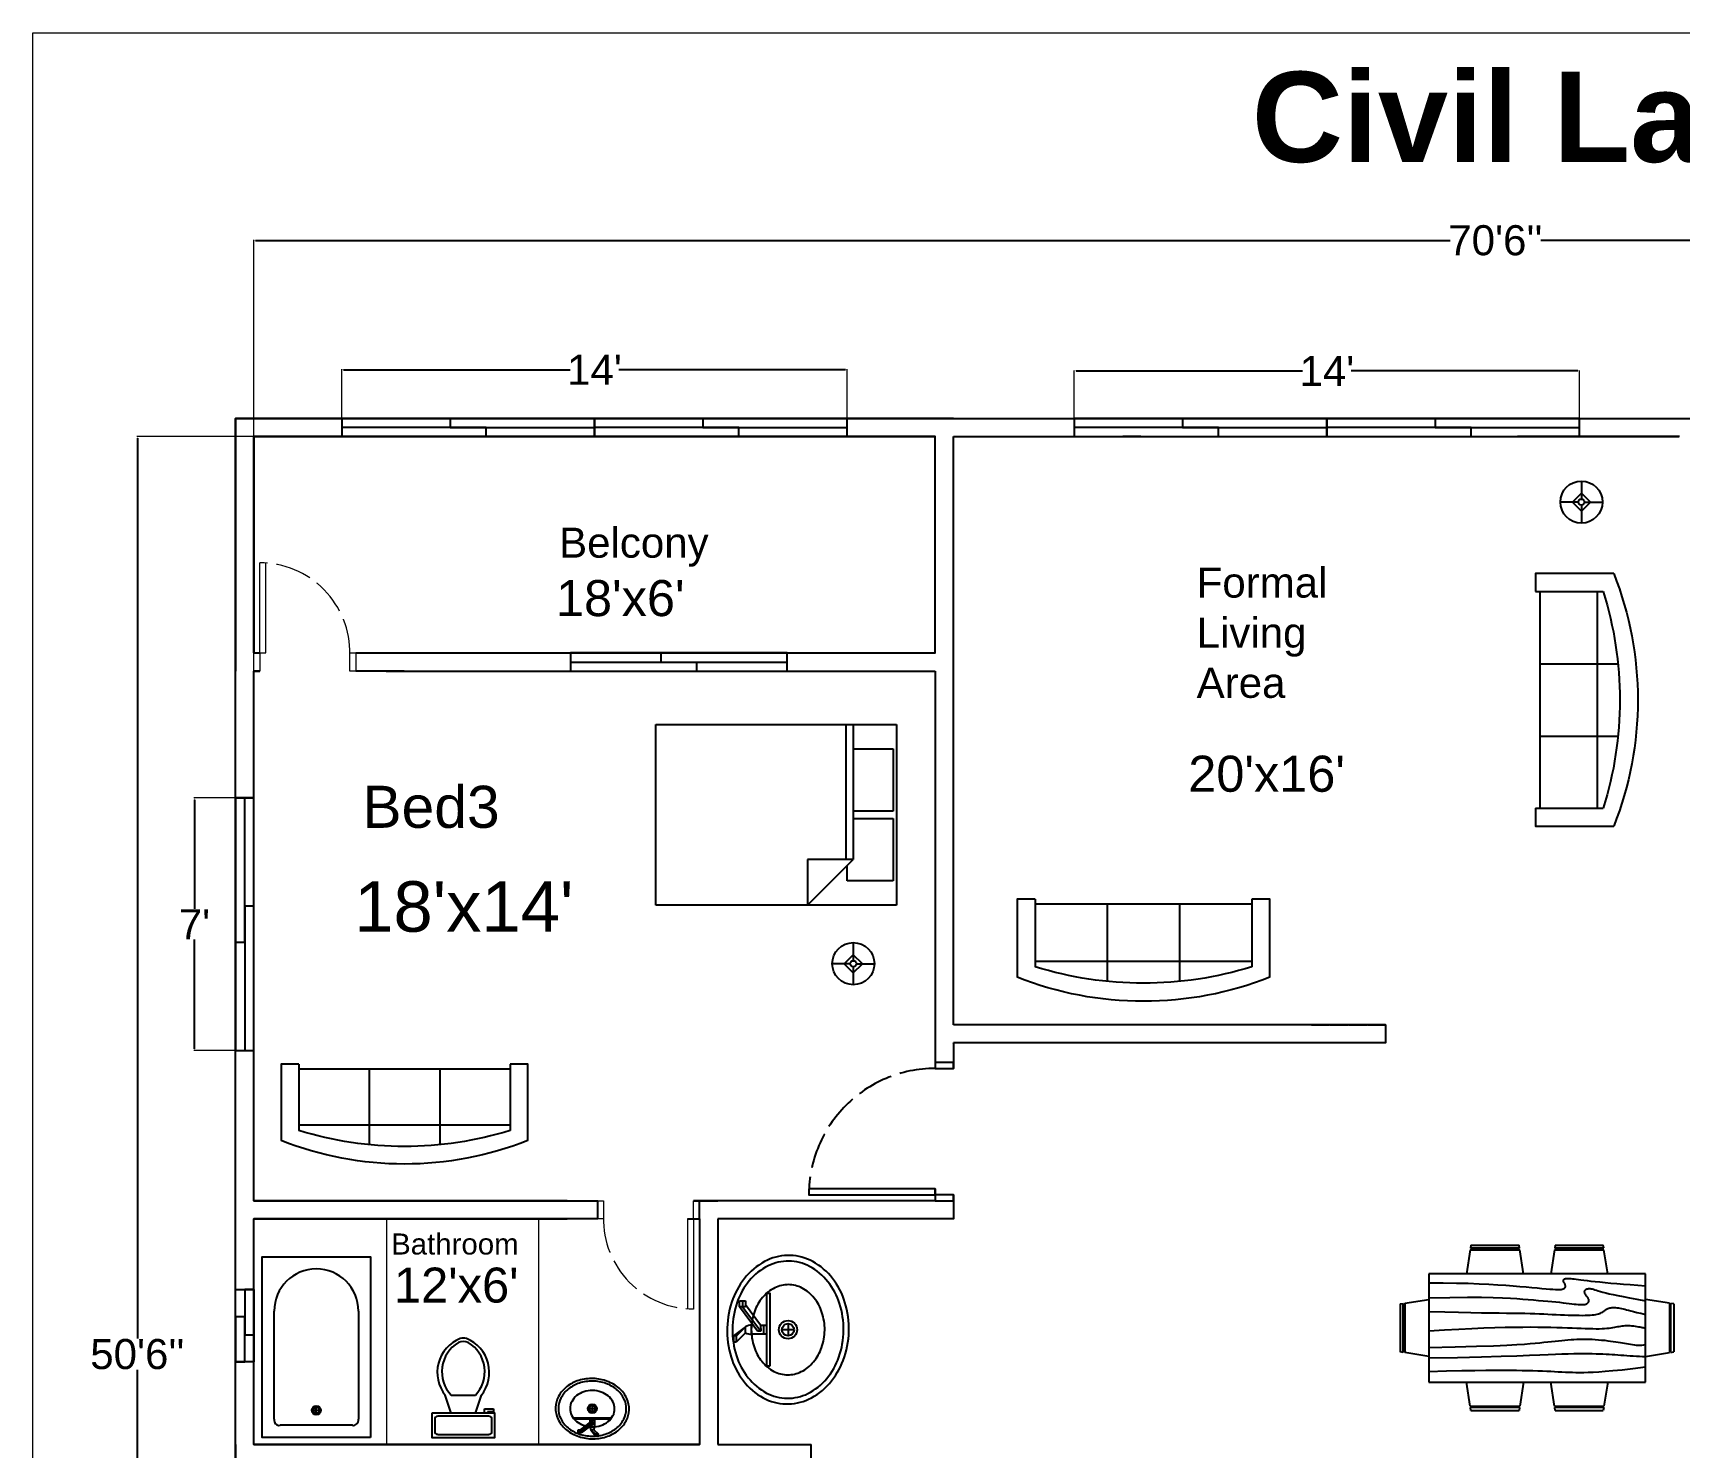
# Model space of a CAD drawing. Header units: inches. Extents: x 1396 to 31789, y 4626 to 27828.
# Drawn here: x 21171 to 21718, y 27355 to 27825 of the extents above; entities that cross this region are included whole.
import ezdxf

# ---------------------------------------------------------------- set-up
doc = ezdxf.new("R2010")
doc.units = ezdxf.units.IN
doc.header["$MEASUREMENT"] = 0
doc.linetypes.add('ACAD_ISO02W100', pattern=[15, 12, -3])
doc.layers.add('bath', color=4, linetype='Continuous')
doc.layers.add('bed and sufa', color=90, linetype='Continuous')
doc.layers.add('text', color=6, linetype='Continuous', lineweight=9)
doc.styles.get("Standard").update_dxf_attribs({"font": 'arial.ttf'})
doc.dimstyles.new('civil layout', dxfattribs={"dimtxt": 10, "dimasz": 0.625, "dimexe": 0.18, "dimexo": 0.0625, "dimgap": 0.09, "dimtad": 0, "dimtih": 1, "dimtoh": 1, "dimdec": 1, "dimzin": 0, "dimdsep": 46, "dimlunit": 4, "dimtxsty": 'Standard', "dimcen": 0.09, "dimclrd": 256, "dimclre": 256, "dimclrt": 256, "dimadec": 0, "dimazin": 0, "dimtfac": 1.5, "dimtdec": 1, "dimtofl": 0, "dimtmove": 0, "dimatfit": 0, "dimfxl": 1, "dimtolj": 1, "dimtzin": 0, "dimlwe": -1, "dimarcsym": 0})

# ---------------------------------------------------------------- blocks, each defined once
blk = doc.blocks.new('Sofa - Roundback 7 ft.')
at = {"linetype": 'Continuous'}
for p, q in [((-12.00002, -32.4421), (-12.00003, -6.5971)), ((11.99997, -32.4421), (11.99998, -6.5971)), ((-36.000027, -34), (-36.000027, -11.4696)), ((-35.999844, -13.3819), (35.9998, -13.3819)), ((35.99998, -34), (35.99998, -11.4696)), ((-36.000027, -32.4421), (35.99998, -32.4421))]:
    blk.add_line(p, q, dxfattribs=at)
for points in [[(-36.000027, -34), (-42.000027, -34), (-42.000027, -8)], [(41.99998, -8), (41.99998, -34), (35.99998, -34)]]:
    blk.add_lwpolyline(points, dxfattribs=at)
for centre, radius, start, end in [((0, -114.25), 114.25, 68.43141, 111.5686), ((-0.00001, -127.1968), 121.1968, 72.72033, 107.2797)]:
    blk.add_arc(centre, radius, start, end, dxfattribs=at)
blk = doc.blocks.new('Dining Set - 36 x 72 in.')
at = {"linetype": 'Continuous'}
for p, q in [((-22, 27.5), (-22.1562, 26.50042)), ((-22, 27.5), (-6, 27.5)), ((-5.8437, 26.49966), (-6, 27.5)), ((6, 27.5), (5.8438, 26.50042)), ((6, 27.5), (22, 27.5)), ((22.1563, 26.49966), (22, 27.5)), ((-22.2343, 26.00059), (-23.4847, 17.99762)), ((-22.2304, 26), (-5.7608, 26)), ((-5.8416, 26.5), (-22.1534, 26.5)), ((-4.5152, 17.99762), (-5.7655, 25.99926)), ((5.7657, 26.00059), (4.5153, 17.99762)), ((5.7696, 26), (22.2392, 26)), ((22.1584, 26.5), (5.8466, 26.5)), ((23.4848, 17.99762), (22.2345, 25.99926)), ((36, 18), (-36, 18)), ((-36, 18), (-36, -18)), ((36, -18), (36, 18)), ((-45.5, 8), (-44.5004, 8.15617)), ((-45.5, 8), (-45.5, -8)), ((-44.5, -8.15843), (-44.5, 8.15338)), ((-44.0006, 8.23428), (-35.9976, 9.48474)), ((-44, 8.23041), (-44, -8.23915)), ((44.0006, 8.23428), (35.9976, 9.48474)), ((44, 8.23041), (44, -8.23915)), ((44.5, -8.15843), (44.5, 8.15338)), ((45.5, 8), (44.5005, 8.15617)), ((45.5, 8), (45.5, -8)), ((-44.4997, -8.15631), (-45.5, -8)), ((-35.9976, -9.48476), (-43.9993, -8.2345)), ((35.9976, -9.48476), (43.9993, -8.2345)), ((44.4997, -8.15631), (45.5, -8)), ((-36, -18), (36, -18)), ((-22.2343, -26.0006), (-23.4847, -17.99762)), ((-4.5152, -17.99762), (-5.7655, -25.99928)), ((5.7657, -26.0006), (4.5153, -17.99762)), ((23.4848, -17.99762), (22.2345, -25.99928)), ((-22.2304, -26), (-5.7608, -26)), ((-22, -27.5), (-22.1562, -26.50044)), ((-5.8416, -26.5), (-22.1534, -26.5)), ((-5.8437, -26.49967), (-6, -27.5)), ((5.7696, -26), (22.2392, -26)), ((6, -27.5), (5.8438, -26.50044)), ((22.1584, -26.5), (5.8466, -26.5)), ((22.1563, -26.49967), (22, -27.5)), ((-22, -27.5), (-6, -27.5)), ((6, -27.5), (22, -27.5))]:
    blk.add_line(p, q, dxfattribs=at)
for points in [[(-36, 15), (-31.1772, 14.97754), (-26.8079, 14.91406), (-22.8538, 14.81543), (-19.276, 14.6875), (-16.0362, 14.53613), (-13.0957, 14.36718), (-10.4159, 14.18652), (-7.9583, 14), (-5.6904, 13.81315), (-3.6035, 13.63021), (-1.6954, 13.45508), (0.0365, 13.29166), (1.5945, 13.14388), (2.9811, 13.01562), (4.1988, 12.9108), (5.25, 12.83333), (6.1393, 12.78613), (6.8802, 12.76823), (7.4883, 12.77767), (7.9792, 12.8125), (8.3685, 12.87077), (8.6719, 12.95052), (8.9049, 13.0498), (9.0833, 13.16666), (9.2205, 13.29899), (9.3216, 13.44401), (9.3895, 13.59879), (9.4271, 13.76041), (9.4373, 13.92594), (9.4232, 14.09245), (9.3875, 14.257), (9.3333, 14.41666), (9.2638, 14.56917), (9.1836, 14.71484), (9.0975, 14.85465), (9.0104, 14.98958), (8.9272, 15.1206), (8.8529, 15.2487), (8.7922, 15.37483), (8.75, 15.5), (8.7305, 15.62467), (8.7344, 15.74739), (8.7617, 15.86621), (8.8125, 15.97916), (8.8867, 16.08431), (8.9844, 16.17968), (9.1055, 16.26334), (9.25, 16.33333), (9.4189, 16.38802), (9.6172, 16.42708), (9.8506, 16.45052), (10.125, 16.45833), (10.4463, 16.45052), (10.8203, 16.42708), (11.2529, 16.38802), (11.75, 16.33333), (12.3184, 16.26318), (12.9694, 16.17838), (13.7151, 16.07991), (14.5677, 15.96875), (15.5395, 15.84586), (16.6426, 15.71224), (17.8893, 15.56884), (19.2917, 15.41666), (20.859, 15.25667), (22.5879, 15.08984), (24.4721, 14.91715), (26.5052, 14.73958), (28.6809, 14.5581), (30.9929, 14.3737), (33.4347, 14.18733), (36, 14)], [(-36, 10), (-28.9766, 10.14274), (-23.1725, 10.20442), (-18.4241, 10.19775), (-14.5677, 10.13541), (-11.4399, 10.03011), (-8.877, 9.89453), (-6.7154, 9.74137), (-4.7917, 9.58333), (-2.9698, 9.43082), (-1.2246, 9.28515), (0.4415, 9.14534), (2.026, 9.01041), (3.5266, 8.87939), (4.9408, 8.7513), (6.266, 8.62516), (7.5, 8.5), (8.6411, 8.37549), (9.6914, 8.2539), (10.6538, 8.13818), (11.5312, 8.03125), (12.3267, 7.93603), (13.043, 7.85547), (13.6831, 7.79248), (14.25, 7.75), (14.7471, 7.7303), (15.1797, 7.73307), (15.5537, 7.75732), (15.875, 7.80208), (16.1494, 7.86637), (16.3828, 7.94922), (16.5811, 8.04964), (16.75, 8.16666), (16.8944, 8.29915), (17.0143, 8.44531), (17.1089, 8.60319), (17.1771, 8.77083), (17.218, 8.94629), (17.2305, 9.1276), (17.2137, 9.31282), (17.1667, 9.5), (17.0895, 9.6875), (16.987, 9.875), (16.8649, 10.0625), (16.7292, 10.25), (16.5856, 10.4375), (16.4401, 10.625), (16.2985, 10.8125), (16.1667, 11), (16.05, 11.18733), (15.9518, 11.3737), (15.8752, 11.5581), (15.8229, 11.73958), (15.798, 11.91715), (15.8034, 12.08984), (15.842, 12.25667), (15.9167, 12.41666), (16.0295, 12.56836), (16.1784, 12.70833), (16.3605, 12.83268), (16.5729, 12.9375), (16.8127, 13.01888), (17.0768, 13.07291), (17.3625, 13.0957), (17.6667, 13.08333), (17.9894, 13.03312), (18.3418, 12.94726), (18.7382, 12.82918), (19.1927, 12.68229), (19.7195, 12.51001), (20.3327, 12.31575), (21.0465, 12.10294), (21.875, 11.875), (22.8357, 11.63354), (23.959, 11.37304), (25.2786, 11.08618), (26.8282, 10.76562), (28.6414, 10.40405), (30.752, 9.99414), (33.1936, 9.52856), (36, 9)], [(-36, 5.5), (-30.7157, 5.3348), (-26.069, 5.20963), (-21.9946, 5.11767), (-18.4271, 5.05208), (-15.3009, 5.00602), (-12.5508, 4.97265), (-10.1112, 4.94515), (-7.9167, 4.91666), (-5.909, 4.88167), (-4.0586, 4.83984), (-2.3429, 4.79215), (-0.7396, 4.73958), (0.7739, 4.6831), (2.22, 4.6237), (3.6213, 4.56233), (5, 4.5), (6.373, 4.43782), (7.7344, 4.3776), (9.0723, 4.32129), (10.375, 4.27083), (11.6309, 4.22819), (12.8281, 4.19531), (13.9551, 4.17415), (15, 4.16666), (15.954, 4.17448), (16.819, 4.19791), (17.6001, 4.23698), (18.3021, 4.29166), (18.9299, 4.36198), (19.4883, 4.44791), (19.9823, 4.54948), (20.4167, 4.66666), (20.7969, 4.79899), (21.1302, 4.94401), (21.4245, 5.09879), (21.6875, 5.26041), (21.9271, 5.42594), (22.1511, 5.59245), (22.3672, 5.757), (22.5834, 5.91666), (22.8065, 6.06868), (23.0404, 6.21093), (23.2879, 6.34147), (23.5521, 6.45833), (23.8358, 6.55957), (24.142, 6.64323), (24.4735, 6.70735), (24.8334, 6.75), (25.2235, 6.76969), (25.642, 6.76692), (26.0858, 6.74267), (26.5521, 6.69791), (27.0379, 6.63362), (27.5404, 6.55078), (28.0565, 6.45036), (28.5834, 6.33333), (29.1242, 6.19987), (29.7071, 6.04687), (30.3661, 5.87044), (31.1354, 5.66666), (32.0493, 5.43164), (33.142, 5.16146), (34.4475, 4.85221), (36, 4.5)], [(-36, -1), (-30.7915, -0.6591), (-26.0195, -0.38216), (-21.6519, -0.16284), (-17.6563, 0.00521), (-14.0005, 0.12833), (-10.6523, 0.21289), (-7.5796, 0.26522), (-4.75, 0.29166), (-2.134, 0.29793), (0.2878, 0.28711), (2.5317, 0.26163), (4.6146, 0.22396), (6.5529, 0.17651), (8.3633, 0.12174), (10.0623, 0.06209), (11.6667, 0), (13.1899, -0.06201), (14.6341, -0.1211), (15.9982, -0.17432), (17.2813, -0.21875), (18.4823, -0.25147), (19.6003, -0.26953), (20.6343, -0.27002), (21.5834, -0.25), (22.4481, -0.20768), (23.2357, -0.14584), (23.9549, -0.06836), (24.6146, 0.02083), (25.2235, 0.11784), (25.7904, 0.21875), (26.3241, 0.31966), (26.8334, 0.41666), (27.3265, 0.50618), (27.8099, 0.58593), (28.2894, 0.65397), (28.7709, 0.70833), (29.2601, 0.74707), (29.763, 0.76823), (30.2855, 0.76985), (30.8334, 0.75), (31.4088, 0.70784), (31.9994, 0.64713), (32.589, 0.57275), (33.1615, 0.48958), (33.7008, 0.4025), (34.1908, 0.3164), (34.6153, 0.23616), (34.9584, 0.16666), (35.2099, 0.11165), (35.3848, 0.07031), (35.504, 0.04069), (35.5886, 0.02083), (35.6594, 0.00879), (35.7377, 0.0026), (35.8442, 0.00032), (36, 0)], [(-36, -6.5), (-27.1843, -6.31267), (-20.084, -6.1263), (-14.469, -5.9419), (-10.1094, -5.76042), (-6.7752, -5.58285), (-4.2363, -5.41016), (-2.2629, -5.24333), (-0.625, -5.08334), (0.8708, -4.93099), (2.2715, -4.78646), (3.5872, -4.64974), (4.8281, -4.52084), (6.0046, -4.39974), (7.127, -4.28646), (8.2053, -4.18099), (9.25, -4.08334), (10.2705, -3.99382), (11.2734, -3.91407), (12.2647, -3.84603), (13.25, -3.79167), (14.2354, -3.75293), (15.2266, -3.73177), (16.2295, -3.73015), (17.25, -3.75), (18.2912, -3.79248), (19.3451, -3.85547), (20.4009, -3.93604), (21.4479, -4.03125), (22.4754, -4.13819), (23.4727, -4.25391), (24.4289, -4.37549), (25.3334, -4.5), (26.1785, -4.62492), (26.9694, -4.74935), (27.7145, -4.87281), (28.4219, -4.99479), (29.1, -5.11483), (29.7572, -5.23242), (30.4016, -5.34709), (31.0417, -5.45834), (31.6837, -5.56437), (32.3262, -5.65821), (32.9658, -5.73153), (33.599, -5.77604), (34.2224, -5.78345), (34.8327, -5.74545), (35.4264, -5.65373), (36, -5.5)], [(-36, -10), (-26.4022, -9.81299), (-18.4675, -9.62891), (-11.9839, -9.45069), (-6.7396, -9.28125), (-2.5226, -9.12354), (0.8789, -8.98047), (3.6769, -8.85498), (6.0833, -8.75), (8.2767, -8.66765), (10.3021, -8.60677), (12.1712, -8.56543), (13.8958, -8.54167), (15.4876, -8.53353), (16.9583, -8.53907), (18.3197, -8.55632), (19.5834, -8.58334), (20.7616, -8.61841), (21.8685, -8.66081), (22.9188, -8.71004), (23.9271, -8.76563), (24.9081, -8.82707), (25.8763, -8.89388), (26.8465, -8.96558), (27.8334, -9.04167), (28.8474, -9.12118), (29.8828, -9.20117), (30.93, -9.27824), (31.9792, -9.34896), (33.0205, -9.40991), (34.0443, -9.45768), (35.0407, -9.48885), (36, -9.5)], [(-36, -14.5), (-30.0881, -14.33513), (-25.0332, -14.21224), (-20.7312, -14.12647), (-17.0781, -14.07292), (-13.97, -14.04671), (-11.3027, -14.04297), (-8.9724, -14.05681), (-6.875, -14.08334), (-4.9224, -14.11833), (-3.0905, -14.16016), (-1.3709, -14.20785), (0.2448, -14.26042), (1.7647, -14.3169), (3.1973, -14.3763), (4.5507, -14.43767), (5.8333, -14.5), (7.0554, -14.5621), (8.235, -14.62175), (9.3922, -14.67652), (10.5469, -14.72396), (11.7192, -14.76164), (12.929, -14.78711), (14.1965, -14.79794), (15.5417, -14.79167), (16.9933, -14.76424), (18.6152, -14.70508), (20.4804, -14.60197), (22.6615, -14.44271), (25.2312, -14.21509), (28.2624, -13.9069), (31.8277, -13.50594), (36, -13)]]:
    blk.add_lwpolyline(points, dxfattribs=at)
blk = doc.blocks.new('*D51')
at = {"layer": 'Defpoints', "color": 0, "transparency": 16777216}
for p in [(21244.38, 27690.85), (21205.71, 27090.85), (21244.38, 27090.85)]:
    blk.add_point(p, dxfattribs=at)
at = {"layer": 'text', "transparency": 16777216}
for p, q in [((21244.31, 27690.85), (21205.53, 27690.85)), ((21244.31, 27090.85), (21205.53, 27090.85))]:
    blk.add_line(p, q, dxfattribs=at)
at = {"layer": 'text', "lineweight": -2, "transparency": 16777216}
for p, q in [((21205.71, 27690.23), (21205.71, 27390.85)), ((21205.71, 27091.48), (21205.71, 27380.46))]:
    blk.add_line(p, q, dxfattribs=at)
at = {"layer": 'text', "transparency": 16777216}
for points in [[(21205.61, 27690.23), (21205.82, 27690.23), (21205.71, 27690.85)], [(21205.61, 27091.48), (21205.82, 27091.48), (21205.71, 27090.85)]]:
    blk.add_solid(points, dxfattribs=at)
at = {"layer": 'text', "transparency": 16777216, "insert": (21205.71, 27385.66), "char_height": 10, "attachment_point": 5}
blk.add_mtext("\\A1;50'6''", dxfattribs=at)
blk = doc.blocks.new('*D52')
at = {"layer": 'Defpoints', "color": 0, "transparency": 16777216}
for p in [(21244.38, 27756.03), (21244.38, 27690.85), (22084.38, 27690.85)]:
    blk.add_point(p, dxfattribs=at)
at = {"layer": 'text', "transparency": 16777216}
for p, q in [((21244.38, 27690.91), (21244.38, 27756.21)), ((22084.38, 27690.91), (22084.38, 27756.21))]:
    blk.add_line(p, q, dxfattribs=at)
at = {"layer": 'text', "lineweight": -2, "transparency": 16777216}
for p, q in [((21245, 27756.03), (21642, 27756.03)), ((22083.75, 27756.03), (21672.17, 27756.03))]:
    blk.add_line(p, q, dxfattribs=at)
at = {"layer": 'text', "transparency": 16777216}
for points in [[(21245, 27756.13), (21245, 27755.92), (21244.38, 27756.03)], [(22083.75, 27756.13), (22083.75, 27755.92), (22084.38, 27756.03)]]:
    blk.add_solid(points, dxfattribs=at)
at = {"layer": 'text', "transparency": 16777216, "insert": (21657.08, 27756.03), "char_height": 10, "attachment_point": 5}
blk.add_mtext("\\A1;70'6''", dxfattribs=at)
blk = doc.blocks.new('*D59')
at = {"layer": 'Defpoints', "color": 0, "transparency": 16777216}
for p in [(21685.08, 27712.65), (21517.08, 27690.85), (21685.08, 27690.85)]:
    blk.add_point(p, dxfattribs=at)
at = {"layer": 'text', "transparency": 16777216}
for p, q in [((21517.08, 27690.91), (21517.08, 27712.83)), ((21685.08, 27690.91), (21685.08, 27712.83))]:
    blk.add_line(p, q, dxfattribs=at)
at = {"layer": 'text', "lineweight": -2, "transparency": 16777216}
for p, q in [((21517.71, 27712.65), (21592.98, 27712.65)), ((21684.46, 27712.65), (21609.19, 27712.65))]:
    blk.add_line(p, q, dxfattribs=at)
at = {"layer": 'text', "transparency": 16777216}
for points in [[(21517.71, 27712.75), (21517.71, 27712.54), (21517.08, 27712.65)], [(21684.46, 27712.75), (21684.46, 27712.54), (21685.08, 27712.65)]]:
    blk.add_solid(points, dxfattribs=at)
at = {"layer": 'text', "transparency": 16777216, "insert": (21601.08, 27712.65), "char_height": 10, "attachment_point": 5}
blk.add_mtext("\\A1;14'", dxfattribs=at)
blk = doc.blocks.new('Bed - Queen')
at = {"linetype": 'Continuous'}
for p, q in [((0, -80.00003), (0, 0)), ((0, 0), (59.99999, 0)), ((59.99999, 0), (59.99999, -80.00003)), ((7.99999, -1.2), (28.79998, -1.2)), ((7.99999, -14.4), (7.99999, -1.2)), ((28.79998, -1.2), (28.79998, -14.4)), ((31.19999, -1.2), (51.99999, -1.2)), ((31.19999, -14.4), (31.19999, -1.2)), ((51.99999, -1.2), (51.99999, -16.4)), ((0, -14.4), (44.8, -14.4)), ((59.99999, -29.6), (44.8, -14.4)), ((44.8, -14.4), (44.8, -29.6)), ((51.99999, -16.4), (46.79936, -16.4)), ((44.8, -16.8), (0, -16.8)), ((44.8, -29.6), (59.99999, -29.6)), ((59.99999, -80.00003), (0, -80.00003))]:
    blk.add_line(p, q, dxfattribs=at)
blk = doc.blocks.new('Lamp - Table')
at = {"linetype": 'Continuous'}
for p, q in [((0, 7), (0, 1)), ((-1, 0), (-7, 0)), ((0, 3), (-3, 0)), ((-3, 0), (0, -3)), ((3, 0), (0, 3)), ((0, -3), (3, 0)), ((1, 0), (7, 0)), ((0, -1), (0, -7))]:
    blk.add_line(p, q, dxfattribs=at)
for radius in [7, 1]:
    blk.add_circle((0, 0), radius, dxfattribs=at)
blk = doc.blocks.new('Toilet - top')
for p, q in [((9.5, -6), (9.5, -2)), ((-10, -8.5), (-8, -8.5)), ((-10, -9.5), (-10, -8.5)), ((-7, -9.5), (-10, -9.5)), ((-8, -8.5), (-8, -8)), ((-7, -8), (-7, -9.5)), ((-4, -8), (-6, -14)), ((4, -8), (6, -14)), ((4, -14), (-4, -14))]:
    blk.add_line(p, q)
blk.add_lwpolyline([(10.5, -8), (10.5, 0), (-10.5, 0), (-10.5, -8)], close=True)
for points in [[(-9.5, -2), (-9.5, -6)], [(8.5, -1), (-8.5, -1)], [(-8.5, -7), (8.5, -7)]]:
    blk.add_lwpolyline(points)
for centre, radius, start, end in [((-8.62, -1.88), 0.884, 81.8699, 188.1301), ((8.62, -1.88), 0.884, 351.8699, 98.1301), ((-8.62, -6.12), 0.884, 171.8699, 278.1301), ((8.62, -6.12), 0.884, 261.8699, 8.1301), ((3.52, -21.58), 12.17, 141.4691, 247.9714), ((4.2, -21.82), 11.33, 136.3677, 238.9468), ((-3.52, -21.58), 12.17, 292.0284, 38.5307), ((-4.2, -21.82), 11.33, 301.053, 43.6321), ((0, -27.88), 4, 245.7318, 294.2682), ((0, -29), 4, 254.8605, 285.1395)]:
    blk.add_arc(centre, radius, start, end)
blk = doc.blocks.new('Bath Tub - 26 x 60 in.')
for p, q in [((8, -18), (10, -18)), ((9, -17), (9, -19))]:
    blk.add_line(p, q)
blk.add_lwpolyline([(0, -36), (0, 0), (60, 0), (60, -36)], close=True)
for points in [[(6, -4), (42, -4)], [(4, -30), (4, -6)], [(42, -32), (6, -32)]]:
    blk.add_lwpolyline(points)
for radius in [1.5, 1]:
    blk.add_circle((9, -18), radius)
for centre, radius, start, end in [((5.75, -5.75), 1.77, 81.8699, 188.1301), ((42, -18), 14, 270, 90), ((5.75, -30.25), 1.77, 171.8699, 278.1301)]:
    blk.add_arc(centre, radius, start, end)
blk = doc.blocks.new('Sink - Oval top')
for p, q in [((-1, 0), (1, 0)), ((0, 1), (0, -1))]:
    blk.add_line(p, q)
at = {"linetype": 'Continuous'}
for points in [[(-12.23, 0.39, 0.117634), (-11.46, -3.36, 0.104469), (-8.88, -6.8, 0.090016), (-5.08, -9.07, 0.08192), (-0.32, -10.02, 0.08192), (4.49, -9.38, 0.090016), (8.42, -7.36, 0.104469), (11.22, -4.09, 0.117634), (12.23, -0.39, 0.117634), (11.46, 3.36, 0.104469), (8.88, 6.8, 0.090016), (5.08, 9.07, 0.08192), (0.32, 10.02, 0.08192), (-4.49, 9.38, 0.090016), (-8.42, 7.36, 0.104469), (-11.22, 4.09, 0.117634)], [(-11.29, 0.16, 0.118622), (-10.52, -3.25, 0.104678), (-8.07, -6.36, 0.089562), (-4.54, -8.37, 0.081185), (-0.13, -9.15, 0.081185), (4.3, -8.49, 0.089562), (7.89, -6.58, 0.104678), (10.42, -3.55, 0.118622), (11.29, -0.16, 0.118622), (10.52, 3.25, 0.104678), (8.07, 6.36, 0.089562), (4.54, 8.37, 0.081185), (0.13, 9.15, 0.081185), (-4.3, 8.49, 0.089562), (-7.89, 6.58, 0.104678), (-10.42, 3.55, 0.118622)], [(-7.42, 0.08, 0.118283), (-6.91, -2.17, 0.104607), (-5.29, -4.21, 0.089718), (-2.97, -5.53, 0.081436), (-0.07, -6.04, 0.081436), (2.84, -5.59, 0.089718), (5.2, -4.33, 0.104607), (6.86, -2.32, 0.118283), (7.42, -0.08, 0.118283), (6.91, 2.17, 0.104607), (5.29, 4.21, 0.089718), (2.97, 5.53, 0.081436), (0.07, 6.04, 0.081436), (-2.84, 5.59, 0.089718), (-5.2, 4.33, 0.104607), (-6.86, 2.32, 0.118283)]]:
    blk.add_lwpolyline(points, format="xyb", close=True, dxfattribs=at)
for radius in [1.5, 1]:
    blk.add_circle((0, 0), radius)
blk = doc.blocks.new('Faucet - single handle front')
for p, q in [((-2, 6), (-2, 5.5)), ((-1, 6), (-2, 6)), ((-0.5, 4), (-2, 5.5)), ((-2, 5.5), (-1, 5.5)), ((-1, 5.5), (-1, 6)), ((0.5, 4), (-1, 6)), ((-1, 5.5), (0.5, 4)), ((-0.75, 3), (0.75, 3)), ((-0.75, 0.5), (-0.75, 3)), ((-0.5, 4), (0.5, 4)), ((-0.25, 2), (3.75, 5)), ((3.75, 4.5), (-0.25, 1.5)), ((0.75, 1.5), (4.08742, 4.003)), ((0.75, 3), (0.75, 2.7386)), ((3.75, 4.5), (3.75, 5)), ((3.75, 5), (4.75, 5)), ((3.75, 4), (3.75, 4.5)), ((4.75, 4.5), (3.75, 4.5)), ((4.75, 4), (3.75, 4)), ((4.75, 5), (4.75, 4.5)), ((4.75, 4.5), (4.75, 4)), ((-0.75, 1), (0.75, 1)), ((-0.25, 1.5), (-0.25, 2)), ((0.75, 1.5), (-0.25, 1.5)), ((0.75, 1.5), (0.75, 0.5))]:
    blk.add_line(p, q)
blk.add_lwpolyline([(-6, 0), (-6, 0.5), (6, 0.5), (6, 0)], close=True)
for centre, start, end in [((1.25426, 3.0302), 151.0646, 180.8629), ((-1.25426, 3.0302), 359.1371, 28.93536)]:
    blk.add_arc(centre, 2.00448, start, end)
blk = doc.blocks.new('*D65')
at = {"layer": 'Defpoints', "color": 0, "transparency": 16777216}
for p in [(21441.65, 27713.03), (21273.65, 27696.85), (21441.65, 27696.85)]:
    blk.add_point(p, dxfattribs=at)
at = {"layer": 'text', "transparency": 16777216}
for p, q in [((21273.65, 27696.91), (21273.65, 27713.21)), ((21441.65, 27696.91), (21441.65, 27713.21))]:
    blk.add_line(p, q, dxfattribs=at)
at = {"layer": 'text', "lineweight": -2, "transparency": 16777216}
for p, q in [((21274.28, 27713.03), (21349.55, 27713.03)), ((21441.03, 27713.03), (21365.76, 27713.03))]:
    blk.add_line(p, q, dxfattribs=at)
at = {"layer": 'text', "transparency": 16777216}
for points in [[(21274.28, 27713.13), (21274.28, 27712.92), (21273.65, 27713.03)], [(21441.03, 27713.13), (21441.03, 27712.92), (21441.65, 27713.03)]]:
    blk.add_solid(points, dxfattribs=at)
at = {"layer": 'text', "transparency": 16777216, "insert": (21357.65, 27713.03), "char_height": 10, "attachment_point": 5}
blk.add_mtext("\\A1;14'", dxfattribs=at)
blk = doc.blocks.new('*D66')
at = {"layer": 'Defpoints', "color": 0, "transparency": 16777216}
for p in [(21238.38, 27570.65), (21224.68, 27486.65), (21238.38, 27486.65)]:
    blk.add_point(p, dxfattribs=at)
at = {"layer": 'text', "transparency": 16777216}
for p, q in [((21238.31, 27570.65), (21224.5, 27570.65)), ((21238.31, 27486.65), (21224.5, 27486.65))]:
    blk.add_line(p, q, dxfattribs=at)
at = {"layer": 'text', "lineweight": -2, "transparency": 16777216}
for p, q in [((21224.68, 27570.02), (21224.68, 27533.74)), ((21224.68, 27487.27), (21224.68, 27523.56))]:
    blk.add_line(p, q, dxfattribs=at)
at = {"layer": 'text', "transparency": 16777216}
for points in [[(21224.57, 27570.02), (21224.78, 27570.02), (21224.68, 27570.65)], [(21224.57, 27487.27), (21224.78, 27487.27), (21224.68, 27486.65)]]:
    blk.add_solid(points, dxfattribs=at)
at = {"layer": 'text', "transparency": 16777216, "insert": (21224.68, 27528.65), "char_height": 10, "attachment_point": 5}
blk.add_mtext("\\A1;7'", dxfattribs=at)

msp = doc.modelspace()

# ---------------------------------------------------------------- linework, layer by layer
at = {"color": 7}
for p, q in [((21476.93, 27495.22), (21476.93, 27690.85)), ((21718.23, 27690.85), (21717.18, 27690.85)), ((21620.55, 27495.22), (21476.93, 27495.22)), ((21476.93, 27489.13), (21476.93, 27489.22)), ((21620.55, 27489.22), (21476.93, 27489.22)), ((21429.68, 27293.4), (21429.68, 27355.7))]:
    msp.add_line(p, q, dxfattribs=at)
at = {"color": 143, "true_color": 0x7aafdf}
for p, q in [((21349.65, 27615.85), (21421.65, 27615.85)), ((21379.65, 27618.85), (21379.65, 27615.85)), ((21391.65, 27612.82), (21391.65, 27615.85))]:
    msp.add_line(p, q, dxfattribs=at)
for p, q in [((21244.38, 27355.7), (21392.6, 27355.7)), ((21346.67, 27355.7), (21346.38, 27355.7)), ((21398.6, 27355.7), (21429.68, 27355.7))]:
    msp.add_line(p, q)
for points in [[(21244.38, 27696.85), (21238.38, 27696.85), (21238.38, 27690.85)], [(22090.38, 27084.85), (21238.38, 27084.85), (21238.38, 27696.85), (22090.38, 27696.85), (22090.38, 27365.28)], [(21476.93, 27696.85), (21476.93, 27696.85), (21238.38, 27696.85), (21238.38, 27612.85)], [(21289.84, 27696.85), (21295.84, 27696.85)], [(21470.93, 27696.85), (21724.04, 27696.85)], [(21533.27, 27696.85), (21539.27, 27696.85)], [(21244.38, 27618.85), (21244.38, 27690.85), (21470.93, 27690.85)], [(21244.38, 27618.85), (21244.38, 27690.85), (21470.93, 27690.85)], [(21288.38, 27618.85), (21470.93, 27618.85), (21470.93, 27690.85), (21244.38, 27690.85), (21244.38, 27618.85), (21246.38, 27618.85)], [(21295.84, 27690.85), (21289.84, 27690.85)], [(21476.93, 27690.85), (21718.04, 27690.85)], [(21476.93, 27690.85), (21664.38, 27690.85)], [(21476.93, 27612.85), (21476.93, 27690.85)], [(21539.27, 27690.85), (21533.27, 27690.85)], [(21718.04, 27690.85), (21664.38, 27690.85)], [(21238.38, 27430.71), (21238.38, 27618.85)], [(21238.38, 27612.85), (21238.38, 27612.85), (21238.38, 27618.85)], [(21238.38, 27612.85), (21238.38, 27618.85)], [(21278.38, 27618.85), (21282.38, 27618.85)], [(21282.38, 27618.85), (21288.38, 27618.85)], [(21288.38, 27618.85), (21470.93, 27618.85)], [(21288.38, 27618.85), (21294.38, 27618.85)], [(21244.38, 27436.71), (21244.38, 27612.85)], [(21244.38, 27436.71), (21244.38, 27612.85)], [(21244.38, 27612.85), (21246.38, 27612.85)], [(21348.6, 27436.71), (21244.38, 27436.71), (21244.38, 27612.85), (21246.38, 27612.85)], [(21244.38, 27612.85), (21246.38, 27612.85)], [(21246.38, 27612.85), (21244.38, 27612.85)], [(21282.38, 27612.85), (21278.38, 27612.85)], [(21288.38, 27612.85), (21282.38, 27612.85)], [(21288.38, 27612.85), (21470.93, 27612.85)], [(21294.38, 27612.85), (21288.38, 27612.85)], [(21470.93, 27612.85), (21470.93, 27480.71)], [(21595.99, 27495.22), (21601.99, 27495.22)], [(21602.17, 27495.22), (21608.17, 27495.22)], [(21608.36, 27495.22), (21614.36, 27495.22)], [(21614.55, 27495.22), (21620.55, 27495.22), (21620.55, 27489.22), (21614.55, 27489.22)], [(21476.93, 27489.13), (21476.93, 27480.71)], [(21602.17, 27489.22), (21595.99, 27489.22)], [(21601.99, 27489.22), (21595.99, 27489.22)], [(21608.36, 27489.22), (21602.17, 27489.22)], [(21608.17, 27489.22), (21602.17, 27489.22)], [(21614.55, 27489.22), (21608.36, 27489.22)], [(21614.36, 27489.22), (21608.36, 27489.22)], [(21470.93, 27440.71), (21470.93, 27436.71), (21390.6, 27436.71)], [(21238.38, 27349.7), (21238.38, 27349.7), (21238.38, 27436.71)], [(21244.38, 27436.71), (21348.6, 27436.71)], [(21244.38, 27436.71), (21250.38, 27436.71)], [(21340.6, 27436.71), (21346.6, 27436.71)], [(21346.6, 27436.71), (21352.6, 27436.71)], [(21352.6, 27436.71), (21358.6, 27436.71), (21358.6, 27430.71), (21352.6, 27430.71)], [(21390.6, 27436.71), (21398.6, 27436.71)], [(21392.6, 27430.71), (21392.6, 27436.71), (21398.6, 27436.71)], [(21392.6, 27430.71), (21392.6, 27436.71), (21398.6, 27436.71)], [(21476.93, 27438.71), (21476.93, 27430.71), (21398.6, 27430.71)], [(21244.38, 27355.7), (21244.38, 27430.71)], [(21244.38, 27390.85), (21244.38, 27430.71)], [(21388.6, 27430.71), (21392.6, 27430.71), (21392.6, 27355.7), (21244.38, 27355.7), (21244.38, 27430.71), (21348.6, 27430.71)], [(21348.6, 27430.71), (21244.38, 27430.71)], [(21250.38, 27430.71), (21244.38, 27430.71)], [(21346.6, 27430.71), (21340.6, 27430.71)], [(21352.6, 27430.71), (21346.6, 27430.71)], [(21398.6, 27430.71), (21398.6, 27355.7)], [(21238.38, 27349.7), (21238.38, 27355.7)], [(21244.38, 27355.7), (21346.38, 27355.7)]]:
    msp.add_lwpolyline(points)
for points in [[(21273.65, 27690.85), (21357.65, 27690.85), (21357.65, 27696.85), (21273.65, 27696.85)], [(21309.65, 27693.85), (21357.65, 27693.85), (21357.65, 27696.85), (21309.65, 27696.85)], [(21357.65, 27690.85), (21441.65, 27690.85), (21441.65, 27696.85), (21357.65, 27696.85)], [(21393.65, 27693.85), (21441.65, 27693.85), (21441.65, 27696.85), (21393.65, 27696.85)], [(21517.08, 27690.85), (21601.08, 27690.85), (21601.08, 27696.85), (21517.08, 27696.85)], [(21553.08, 27693.85), (21601.08, 27693.85), (21601.08, 27696.85), (21553.08, 27696.85)], [(21601.08, 27690.85), (21685.08, 27690.85), (21685.08, 27696.85), (21601.08, 27696.85)], [(21637.08, 27693.85), (21685.08, 27693.85), (21685.08, 27696.85), (21637.08, 27696.85)], [(21273.65, 27690.85), (21321.65, 27690.85), (21321.65, 27693.85), (21273.65, 27693.85)], [(21357.65, 27690.85), (21405.65, 27690.85), (21405.65, 27693.85), (21357.65, 27693.85)], [(21517.08, 27690.85), (21565.08, 27690.85), (21565.08, 27693.85), (21517.08, 27693.85)], [(21601.08, 27690.85), (21649.08, 27690.85), (21649.08, 27693.85), (21601.08, 27693.85)], [(21349.65, 27612.85), (21421.65, 27612.85), (21421.65, 27618.85), (21349.65, 27618.85)], [(21244.38, 27486.65), (21244.38, 27570.65), (21238.38, 27570.65), (21238.38, 27486.65)], [(21241.38, 27522.65), (21241.38, 27570.65), (21238.38, 27570.65), (21238.38, 27522.65)], [(21244.38, 27486.65), (21244.38, 27534.65), (21241.38, 27534.65), (21241.38, 27486.65)]]:
    msp.add_lwpolyline(points, close=True, dxfattribs=at)
msp.add_lwpolyline([(21276.38, 27618.85), (21276.38, 27618.85)], close=True)
for points in [[(21238.38, 27570.65), (21244.38, 27570.65)], [(21241.38, 27570.65), (21244.38, 27570.65)]]:
    msp.add_lwpolyline(points, dxfattribs=at)
at = {"color": 1}
for points in [[(21476.93, 27480.71), (21476.93, 27482.71), (21470.93, 27482.71), (21470.93, 27480.71)], [(21470.93, 27440.71), (21470.93, 27436.71), (21476.93, 27436.71), (21476.93, 27438.71)]]:
    msp.add_lwpolyline(points, dxfattribs=at)
for points in [[(21470.93, 27482.71), (21470.93, 27480.71), (21476.93, 27480.71), (21476.93, 27482.71)], [(21428.93, 27440.71), (21428.93, 27438.71), (21470.93, 27438.71), (21470.93, 27440.71)], [(21470.93, 27438.71), (21470.93, 27436.71), (21476.93, 27436.71), (21476.93, 27438.71)]]:
    msp.add_lwpolyline(points, close=True, dxfattribs=at)
at = {"color": 146, "true_color": 0x105689}
msp.add_lwpolyline([(21238.38, 27407.15), (21244.38, 27407.15), (21244.38, 27383.15), (21238.38, 27383.15)], close=True, dxfattribs=at)
at = {"color": 165, "true_color": 0x5e67af}
for points in [[(21244.38, 27407.15), (21241.38, 27407.15), (21241.38, 27392.15), (21244.38, 27392.15)], [(21241.38, 27398.15), (21238.38, 27398.15), (21238.38, 27383.15), (21241.38, 27383.15)]]:
    msp.add_lwpolyline(points, close=True, dxfattribs=at)
at = {"color": 0}
msp.add_lwpolyline([(21238.38, 27355.7), (21238.38, 27349.7)], dxfattribs=at)
at = {"color": 1, "linetype": 'ACAD_ISO02W100'}
msp.add_arc((21470.93, 27438.71), 42, 90, 180, dxfattribs=at)
at = {"layer": 'text', "color": 1}
for p, q in [((21246.38, 27618.85), (21246.38, 27648.86)), ((21248.38, 27618.85), (21248.38, 27648.86)), ((21388.6, 27430.71), (21388.6, 27400.7)), ((21390.6, 27430.71), (21390.6, 27400.7))]:
    msp.add_line(p, q, dxfattribs=at)
at = {"layer": 'text', "color": 7}
for p, q in [((21288.68, 27355.7), (21288.68, 27430.71)), ((21339.18, 27355.7), (21339.18, 27430.71))]:
    msp.add_line(p, q, dxfattribs=at)
at = {"layer": 'text', "color": 0}
msp.add_lwpolyline([(21171, 27825.04), (22248.5, 27825.04), (22248.5, 27054.04), (21171, 27054.04)], close=True, dxfattribs=at)
at = {"layer": 'text', "color": 1}
for points in [[(21246.38, 27612.85), (21244.38, 27612.85), (21244.38, 27618.85), (21248.38, 27618.85)], [(21276.38, 27618.85), (21278.38, 27618.85), (21278.38, 27612.85), (21276.38, 27612.85)], [(21360.6, 27430.71), (21358.6, 27430.71), (21358.6, 27436.71), (21360.6, 27436.71)], [(21390.6, 27436.71), (21392.6, 27436.71), (21392.6, 27430.71), (21388.6, 27430.71)]]:
    msp.add_lwpolyline(points, dxfattribs=at)
for points in [[(21246.38, 27618.85), (21246.38, 27612.85), (21244.38, 27612.85), (21244.38, 27618.85)], [(21278.38, 27618.85), (21278.38, 27612.85), (21276.38, 27612.85), (21276.38, 27618.85)], [(21358.6, 27430.71), (21358.6, 27436.71), (21360.6, 27436.71), (21360.6, 27430.71)], [(21390.6, 27430.71), (21390.6, 27436.71), (21392.6, 27436.71), (21392.6, 27430.71)]]:
    msp.add_lwpolyline(points, close=True, dxfattribs=at)
at = {"layer": 'text', "color": 1, "linetype": 'ACAD_ISO02W100'}
for centre, start, end in [((21246.38, 27618.85), 359.0452, 90), ((21390.6, 27430.71), 179.0452, 270)]:
    msp.add_arc(centre, 30, start, end, dxfattribs=at)

# ---------------------------------------------------------------- block references
at = {"layer": 'bath'}
for name, p, rotation in [('Bath Tub - 26 x 60 in.', (21247.18, 27358.03), 90), ('Toilet - top', (21314.05, 27358.03), 180), ('Sink - Oval top', (21356.93, 27367.57), 0.0744224036601469), ('Faucet - single handle front', (21356.93, 27364.57), 180.0744224036599)]:
    msp.add_blockref(name, p, dxfattribs=dict(at, rotation=rotation))
at = {"layer": 'bath', "xscale": 2.018908933762275, "yscale": 2.018908933762275, "zscale": 2.018908933762275}
for name, p, rotation in [('Sink - Oval top', (21421.97, 27393.82), 270.0744224036602), ('Faucet - single handle front', (21415.91, 27393.82), 90.07442240365992)]:
    msp.add_blockref(name, p, dxfattribs=dict(at, rotation=rotation))
at = {"layer": 'bed and sufa', "color": 0}
for p in [(21685.68, 27669.03), (21443.68, 27515.53)]:
    msp.add_blockref('Lamp - Table', p, dxfattribs=at)
at = {"layer": 'bed and sufa', "xscale": -1}
for p, rotation in [((21704.42, 27603.24), 270), ((21540.1, 27503.03), 180)]:
    msp.add_blockref('Sofa - Roundback 7 ft.', p, dxfattribs=dict(at, rotation=rotation))
at = {"layer": 'bed and sufa', "rotation": 270}
msp.add_blockref('Bed - Queen', (21458.08, 27595.03), dxfattribs=at)
at = {"layer": 'bed and sufa', "xscale": -0.9756049924333432, "yscale": 0.9756049924333432, "zscale": 0.9756049924333432, "rotation": 180}
msp.add_blockref('Sofa - Roundback 7 ft.', (21294.49, 27448.9), dxfattribs=at)
at = {"layer": 'bed and sufa'}
msp.add_blockref('Dining Set - 36 x 72 in.', (21670.94, 27394.43), dxfattribs=at)

# ---------------------------------------------------------------- texts
at = {"layer": 'text', "color": 0, "attachment_point": 1}
for s, width, gutter_width, insert, char_height in [('{\\fArial|b1|i0|c0|p34;Civil Layout}', 526.8433, 1, (21576.14, 27812.11), 30), ("{\\C256;18'x6'}", 28.376, 1, (21344.85, 27643.1), 12), ("{\\C256;20'x16'}", 28.376, 1, (21555.01, 27584.7), 12), ("{\\C256;18'x14'}", 39.7101, 1.4, (21277.78, 27542.95), 16.7931), ("{\\C256;12'x6'}", 27.4835, 0.969, (21290.99, 27414.47), 11.6226)]:
    msp.add_mtext_dynamic_manual_height_columns(s, width=width, gutter_width=gutter_width, heights=[0], dxfattribs=dict(at, insert=insert, char_height=char_height))
at = {"layer": 'text', "attachment_point": 1}
for s, width, gutter_width, insert, char_height in [('Belcony', 43.4977, 1, (21345.89, 27660.54), 10), ('Formal Living Area', 48.799, 1, (21557.8, 27647.27), 10), ('Bed3', 67.3511, 1.4, (21280.49, 27574.7), 13.994), ('Bathroom', 16.748, 1, (21290.05, 27425.82), 7)]:
    msp.add_mtext_dynamic_manual_height_columns(s, width=width, gutter_width=gutter_width, heights=[0], dxfattribs=dict(at, insert=insert, char_height=char_height))

# ---------------------------------------------------------------- dimensions: what is measured, and where the dimension line sits
at = {"layer": 'text', "color": 2, "true_color": 0xf1eb1f}
dim = msp.add_linear_dim(base=(21244.38, 27756.03), p1=(22084.38, 27690.85), p2=(21244.38, 27690.85), text="<>6''", dimstyle='civil layout', dxfattribs=at)
dim.commit()
dim.dimension.update_dxf_attribs({"geometry": '*D52', "text_midpoint": (21657.08, 27756.03), "dimtype": 160})
at = {"layer": 'text', "color": 7}
dim = msp.add_linear_dim(base=(21441.65, 27713.03), p1=(21273.65, 27696.85), p2=(21441.65, 27696.85), dimstyle='civil layout', dxfattribs=at)
dim.commit()
dim.dimension.update_dxf_attribs({"geometry": '*D65', "text_midpoint": (21357.65, 27713.03)})
at = {"layer": 'text', "color": 217, "true_color": 0x93278f}
dim = msp.add_linear_dim(base=(21685.08, 27712.65), p1=(21517.08, 27690.85), p2=(21685.08, 27690.85), dimstyle='civil layout', dxfattribs=at)
dim.commit()
dim.dimension.update_dxf_attribs({"geometry": '*D59', "text_midpoint": (21601.08, 27712.65), "dimtype": 160})
at = {"layer": 'text', "color": 2, "true_color": 0xf1eb1f}
dim = msp.add_linear_dim(base=(21205.71, 27090.85), p1=(21244.38, 27690.85), p2=(21244.38, 27090.85), angle=90, text="<>6''", dimstyle='civil layout', dxfattribs=at)
dim.commit()
dim.dimension.update_dxf_attribs({"geometry": '*D51', "text_midpoint": (21205.71, 27385.66), "dimtype": 160})
at = {"layer": 'text', "color": 7}
dim = msp.add_linear_dim(base=(21224.68, 27486.65), p1=(21238.38, 27570.65), p2=(21238.38, 27486.65), angle=90, dimstyle='civil layout', dxfattribs=at)
dim.commit()
dim.dimension.update_dxf_attribs({"geometry": '*D66', "text_midpoint": (21224.68, 27528.65)})

doc.saveas('drawing.dxf')
